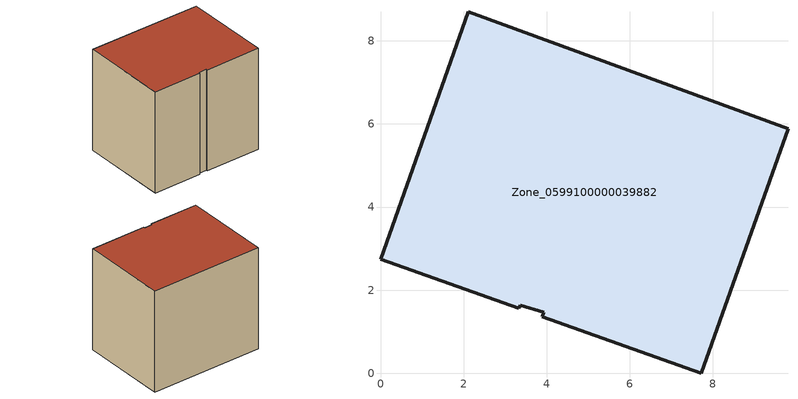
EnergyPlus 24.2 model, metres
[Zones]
Zone_0599100000039882
 floor ground (C_G): 3.89,1.36 3.93,1.46 3.37,1.64 3.33,1.56 0,2.74 2.11,8.7 9.81,5.89 7.72,0 z0.55
 wall outside (C_F): 3.37,1.64 3.93,1.46 3.89,1.36 7.72,0 9.81,5.89 2.11,8.7 0,2.74 3.33,1.56 3.37,1.64 z0.55:8.02
 roof outside (C_R): 3.93,1.46 3.89,1.36 7.72,0 9.81,5.89 2.11,8.7 0,2.74 3.33,1.56 3.37,1.64 z8.02
[BUILDING]
Pand.0599100000039882: North Axis=0; Terrain=City; Loads Convergence Tolerance Value=0.04; Temperature Convergence Tolerance Value=0.4; Solar Distribution=FullExterior; Maximum Number of Warmup Days=25; Minimum Number of Warmup Days=1
[Site:Location]
Rotterdam.The.Hague.AP_ZH_NLD Design_Conditions: Latitude=51.96; Longitude=4.45; Time Zone=1; Elevation=-4.5
[SITE:GROUNDTEMPERATURE:BUILDINGSURFACE]
18, 18, 18, 18, 18, 18, 18, 18, 18, 18, 18, 18
[MATERIAL] Thermal Absorptance=0.9; Solar Absorptance=0.7; Visible Absorptance=0.7
Name | Roughness | Thickness | Conductivity | Density | Specific Heat
G.TC.1965-1974 | MediumSmooth | 0.15 | 0.882353 | 540 | 1210
F.TC.1965-1974 | Rough | 0.3 | 0.697674 | 1920 | 840
R.TC.1965-1974 | MediumRough | 0.2 | 0.232558 | 1500 | 1000
[CONSTRUCTION]
C_G: G.TC.1965-1974
C_F: F.TC.1965-1974
C_R: R.TC.1965-1974
[ZONE]
Zone_0599100000039882: Type=1; Multiplier=1; Ceiling Height=Autocalculate; Volume=Autocalculate; Floor Area=autocalculate; Part of Total Floor Area=Yes
[ZONEINFILTRATION:DESIGNFLOWRATE]
Infil_Zone_0599100000039882: Zone or ZoneList or Space or SpaceList=Zone_0599100000039882; Schedule=AlwaysOn; Design Flow Rate Calculation Method=Flow/Area; Flow Rate per Floor Area=0.003; Constant Term Coefficient=1; Temperature Term Coefficient=0; Velocity Term Coefficient=0; Velocity Squared Term Coefficient=0
[HVACTEMPLATE:ZONE:IDEALLOADSAIRSYSTEM]
Zone_0599100000039882: Maximum Heating Supply Air Temperature=50; Minimum Cooling Supply Air Temperature=13; Maximum Heating Supply Air Humidity Ratio=0.0156; Minimum Cooling Supply Air Humidity Ratio=0.0077; Heating Limit=NoLimit; Cooling Limit=NoLimit; Dehumidification Control Type=ConstantSensibleHeatRatio; Cooling Sensible Heat Ratio=0.7; Dehumidification Setpoint=60; Humidification Control Type=None; Humidification Setpoint=30; Outdoor Air Method=None; Outdoor Air Flow Rate per Person=0.00944; Outdoor Air Flow Rate per Zone Floor Area=0; Outdoor Air Flow Rate per Zone=0; Demand Controlled Ventilation Type=None; Outdoor Air Economizer Type=NoEconomizer; Heat Recovery Type=None; Sensible Heat Recovery Effectiveness=0.7; Latent Heat Recovery Effectiveness=0.65
[ZONECONTROL:THERMOSTAT]
ThermostatControl_Zone_0599100000039882: Zone or ZoneList=Zone_0599100000039882; Control Type Schedule=DualSetpointControlType; Control 1=Thermostat_Zone_0599100000039882; Temperature Difference Between Cutout And Setpoint=0
[THERMOSTATSETPOINT:DUALSETPOINT]
Thermostat_Zone_0599100000039882: Heating Setpoint Temperature Schedule=HeatingSetpoint_Zone_0599100000039882; Cooling Setpoint Temperature Schedule=CoolingSetpoint_Zone_0599100000039882
[SCHEDULE:COMPACT]
HeatingSetpoint_Zone_0599100000039882: Through: 12/31, For: AllDays, Until: 24:00, 21
CoolingSetpoint_Zone_0599100000039882: Through: 12/31, For: AllDays, Until: 24:00, 24
DualSetpointControlType: Through: 12/31, For: AllDays, Until: 24:00, 4
AlwaysOn: Through: 12/31, For: AllDays, Until: 24:00, 1
